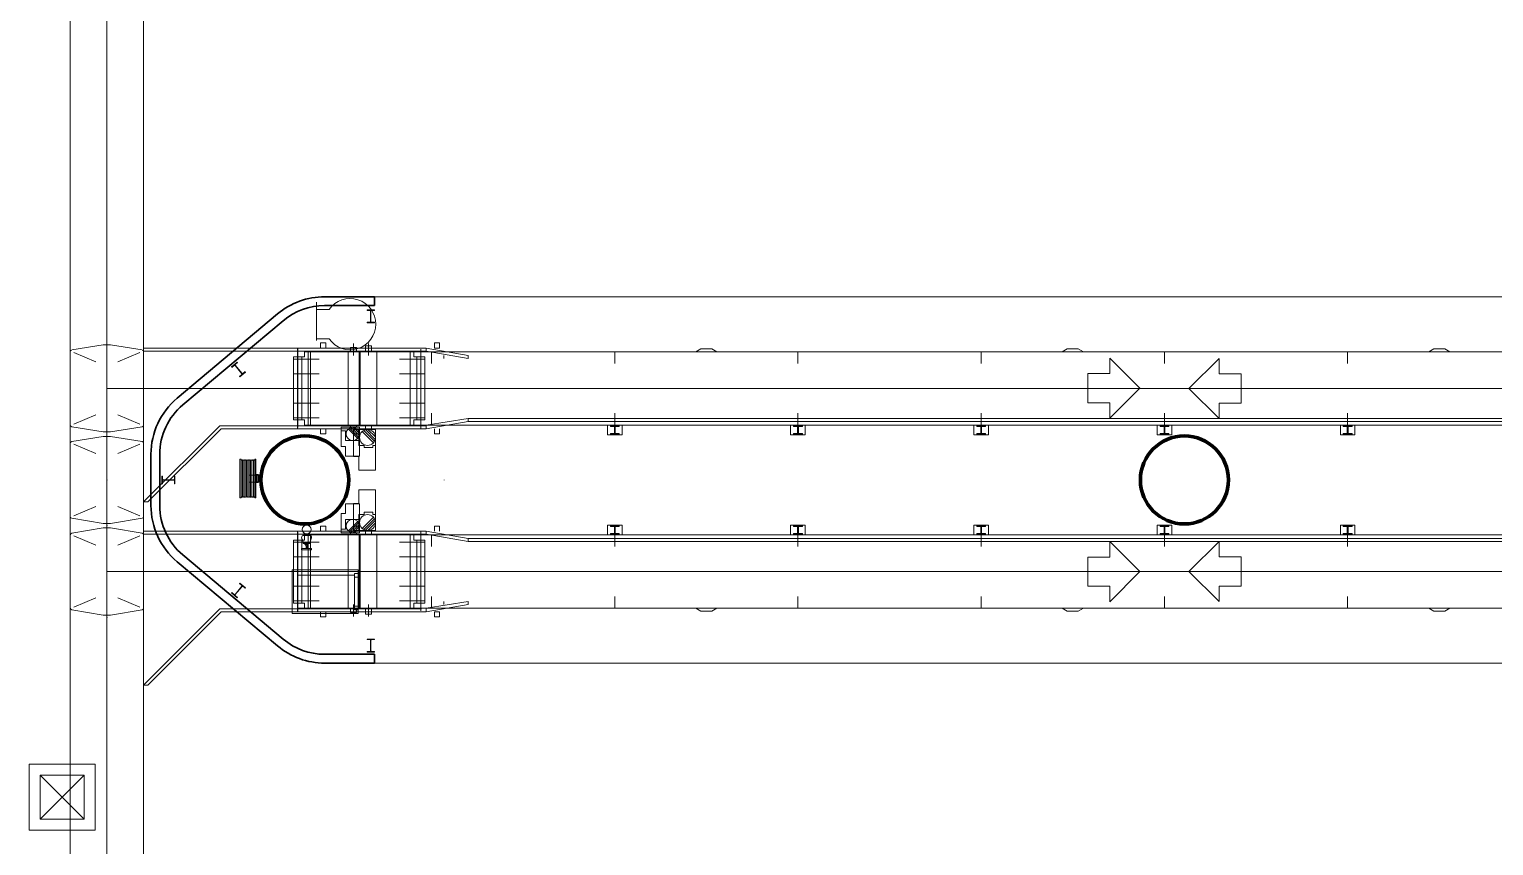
# Model space of a CAD drawing. Header units: metres. Extents: x 1807 to 3745, y 842 to 1968.
# Drawn here: x 3482.24 to 3502.22, y 1339.01 to 1350.15 of the extents above; entities that cross this region are included whole.
import ezdxf

# ---------------------------------------------------------------- set-up
doc = ezdxf.new("R2010")
doc.units = ezdxf.units.M
doc.header["$MEASUREMENT"] = 0
doc.linetypes.add('DGN1', pattern=[7.299439, 0, -7.299439])
doc.layers.add('Level 1', color=7, linetype='Continuous', lineweight=0)

msp = doc.modelspace()

# ---------------------------------------------------------------- linework, layer by layer
at = {"layer": 'Level 1', "color": 7, "linetype": 'Continuous', "lineweight": 0}
for p, q in [((3482.8, 1267.909), (3482.8, 1392.8)), ((3483.8, 1267.909), (3483.8, 1392.8)), ((3511.63, 1346.5), (3486.27, 1346.5)), ((3485.627, 1346.266), (3484.257, 1345.116)), ((3482.8, 1345.749), (3482.8, 1344.751)), ((3483.25, 1345.845), (3482.821, 1345.774)), ((3482.85, 1345.738), (3483.15, 1345.611)), ((3483.35, 1345.845), (3483.25, 1345.845)), ((3483.35, 1345.845), (3483.779, 1345.774)), ((3483.75, 1345.738), (3483.45, 1345.611)), ((3485.18, 1345.8), (3483.8, 1345.8)), ((3485.18, 1345.76), (3483.8, 1345.76)), ((3483.8, 1345.749), (3483.8, 1344.751)), ((3483.8, 1345.749), (3483.8, 1344.751)), ((3485.9, 1345.8), (3485.18, 1345.8)), ((3485.9, 1345.76), (3485.18, 1345.76)), ((3485.9, 1345.8), (3487.654, 1345.8)), ((3485.9, 1345.8), (3485.9, 1344.7)), ((3485.9, 1345.76), (3487.654, 1345.76)), ((3485.997, 1345.75), (3486.047, 1345.75)), ((3485.997, 1345.68), (3485.997, 1345.75)), ((3511.853, 1345.75), (3486.047, 1345.75)), ((3486.07, 1345.75), (3487.462, 1345.75)), ((3486.215, 1345.8), (3486.215, 1345.87)), ((3486.215, 1345.87), (3486.285, 1345.87)), ((3486.285, 1345.8), (3486.285, 1345.87)), ((3486.589, 1345.76), (3486.739, 1345.76)), ((3486.624, 1345.81), (3486.704, 1345.81)), ((3486.624, 1345.81), (3486.624, 1345.76)), ((3486.704, 1345.81), (3486.704, 1345.76)), ((3486.768, 1345.76), (3486.968, 1345.76)), ((3486.828, 1345.83), (3486.828, 1345.76)), ((3486.828, 1345.83), (3486.908, 1345.83)), ((3486.908, 1345.83), (3486.908, 1345.76)), ((3487.489, 1345.75), (3487.439, 1345.75)), ((3487.489, 1345.68), (3487.489, 1345.75)), ((3487.654, 1345.76), (3487.654, 1345.8)), ((3488.228, 1345.7), (3487.654, 1345.8)), ((3487.654, 1345.76), (3488.228, 1345.66)), ((3487.728, 1345.75), (3487.728, 1345.59)), ((3487.768, 1345.8), (3487.768, 1345.87)), ((3487.768, 1345.87), (3487.838, 1345.87)), ((3487.768, 1345.8), (3487.838, 1345.8)), ((3487.838, 1345.8), (3487.838, 1345.87)), ((3487.898, 1345.7), (3487.898, 1345.66)), ((3488.228, 1345.66), (3488.228, 1345.7)), ((3490.228, 1345.75), (3490.228, 1345.59)), ((3491.334, 1345.75), (3491.403, 1345.79)), ((3491.553, 1345.79), (3491.403, 1345.79)), ((3491.553, 1345.79), (3491.623, 1345.75)), ((3492.728, 1345.75), (3492.728, 1345.59)), ((3495.228, 1345.75), (3495.228, 1345.59)), ((3496.334, 1345.75), (3496.403, 1345.79)), ((3496.553, 1345.79), (3496.403, 1345.79)), ((3496.553, 1345.79), (3496.623, 1345.75)), ((3497.728, 1345.75), (3497.728, 1345.59)), ((3500.228, 1345.75), (3500.228, 1345.59)), ((3501.403, 1345.79), (3501.334, 1345.75)), ((3501.403, 1345.79), (3501.553, 1345.79)), ((3501.623, 1345.75), (3501.553, 1345.79)), ((3485.847, 1345.68), (3485.847, 1344.82)), ((3485.847, 1345.68), (3485.997, 1345.68)), ((3485.847, 1345.65), (3486.197, 1345.65)), ((3487.639, 1345.65), (3487.289, 1345.65)), ((3487.639, 1345.68), (3487.489, 1345.68)), ((3487.639, 1344.82), (3487.639, 1345.68)), ((3496.984, 1345.662), (3497.394, 1345.252)), ((3496.984, 1345.452), (3496.984, 1345.662)), ((3485.847, 1345.45), (3486.197, 1345.45)), ((3487.639, 1345.45), (3487.289, 1345.45)), ((3496.684, 1345.052), (3496.684, 1345.452)), ((3496.684, 1345.452), (3496.984, 1345.452)), ((3483.299, 1345.249), (3483.301, 1345.251)), ((3483.299, 1345.251), (3483.301, 1345.249)), ((3483.299, 1345.251), (3483.301, 1345.249)), ((3483.301, 1345.251), (3483.299, 1345.249)), ((3485.179, 1345.249), (3485.181, 1345.251)), ((3485.179, 1345.251), (3485.181, 1345.249)), ((3485.847, 1345.25), (3486.197, 1345.25)), ((3487.639, 1345.25), (3487.289, 1345.25)), ((3496.984, 1344.842), (3497.394, 1345.252)), ((3485.847, 1345.05), (3486.197, 1345.05)), ((3487.639, 1345.05), (3487.289, 1345.05)), ((3487.728, 1344.91), (3487.728, 1344.75)), ((3490.228, 1344.91), (3490.228, 1344.75)), ((3492.728, 1344.91), (3492.728, 1344.75)), ((3495.228, 1344.91), (3495.228, 1344.75)), ((3496.684, 1345.052), (3496.984, 1345.052)), ((3496.984, 1344.842), (3496.984, 1345.052)), ((3497.728, 1344.91), (3497.728, 1344.75)), ((3500.228, 1344.91), (3500.228, 1344.75)), ((3483.25, 1344.655), (3482.821, 1344.727)), ((3482.85, 1344.762), (3483.15, 1344.889)), ((3483.35, 1344.655), (3483.779, 1344.727)), ((3483.75, 1344.762), (3483.45, 1344.889)), ((3484.84, 1344.74), (3483.8, 1343.7)), ((3485.18, 1344.74), (3484.84, 1344.74)), ((3485.9, 1344.74), (3485.18, 1344.74)), ((3485.847, 1344.85), (3486.197, 1344.85)), ((3485.847, 1344.82), (3485.997, 1344.82)), ((3485.9, 1344.74), (3487.654, 1344.74)), ((3485.997, 1344.82), (3485.997, 1344.75)), ((3485.997, 1344.75), (3486.047, 1344.75)), ((3486.047, 1344.75), (3487.462, 1344.75)), ((3486.744, 1344.72), (3486.494, 1344.72)), ((3486.494, 1344.72), (3486.494, 1344.67)), ((3486.589, 1344.74), (3486.739, 1344.74)), ((3486.733, 1344.586), (3486.609, 1344.709)), ((3486.624, 1344.74), (3486.624, 1344.72)), ((3486.741, 1344.607), (3486.63, 1344.717)), ((3486.744, 1344.634), (3486.657, 1344.72)), ((3486.704, 1344.74), (3486.704, 1344.72)), ((3486.744, 1344.72), (3486.744, 1344.538)), ((3486.768, 1344.74), (3486.968, 1344.74)), ((3486.828, 1344.74), (3486.828, 1344.69)), ((3486.908, 1344.74), (3486.908, 1344.69)), ((3487.639, 1344.85), (3487.289, 1344.85)), ((3487.489, 1344.75), (3487.439, 1344.75)), ((3487.639, 1344.82), (3487.489, 1344.82)), ((3487.489, 1344.82), (3487.489, 1344.75)), ((3511.853, 1344.75), (3487.489, 1344.75)), ((3488.228, 1344.84), (3487.654, 1344.75)), ((3487.654, 1344.7), (3488.228, 1344.8)), ((3487.654, 1344.7), (3487.654, 1344.75)), ((3507.818, 1344.84), (3488.228, 1344.84)), ((3488.228, 1344.8), (3488.228, 1344.84)), ((3507.228, 1344.8), (3488.228, 1344.8)), ((3490.128, 1344.616), (3490.128, 1344.75)), ((3490.128, 1344.75), (3490.328, 1344.75)), ((3490.168, 1344.74), (3490.288, 1344.74)), ((3490.168, 1344.74), (3490.168, 1344.73)), ((3490.168, 1344.73), (3490.223, 1344.73)), ((3490.188, 1344.75), (3490.188, 1344.74)), ((3490.223, 1344.73), (3490.223, 1344.636)), ((3490.233, 1344.73), (3490.288, 1344.73)), ((3490.233, 1344.73), (3490.233, 1344.636)), ((3490.268, 1344.75), (3490.268, 1344.74)), ((3490.288, 1344.74), (3490.288, 1344.73)), ((3490.328, 1344.616), (3490.328, 1344.75)), ((3492.628, 1344.616), (3492.628, 1344.75)), ((3492.628, 1344.75), (3492.828, 1344.75)), ((3492.668, 1344.74), (3492.788, 1344.74)), ((3492.668, 1344.74), (3492.668, 1344.73)), ((3492.668, 1344.73), (3492.723, 1344.73)), ((3492.688, 1344.75), (3492.688, 1344.74)), ((3492.723, 1344.73), (3492.723, 1344.636)), ((3492.733, 1344.73), (3492.788, 1344.73)), ((3492.733, 1344.73), (3492.733, 1344.636)), ((3492.768, 1344.75), (3492.768, 1344.74)), ((3492.788, 1344.74), (3492.788, 1344.73)), ((3492.828, 1344.616), (3492.828, 1344.75)), ((3495.128, 1344.616), (3495.128, 1344.75)), ((3495.128, 1344.75), (3495.328, 1344.75)), ((3495.168, 1344.74), (3495.288, 1344.74)), ((3495.168, 1344.74), (3495.168, 1344.73)), ((3495.168, 1344.73), (3495.223, 1344.73)), ((3495.188, 1344.75), (3495.188, 1344.74)), ((3495.223, 1344.73), (3495.223, 1344.636)), ((3495.233, 1344.73), (3495.288, 1344.73)), ((3495.233, 1344.73), (3495.233, 1344.636)), ((3495.268, 1344.75), (3495.268, 1344.74)), ((3495.288, 1344.74), (3495.288, 1344.73)), ((3495.328, 1344.616), (3495.328, 1344.75)), ((3497.628, 1344.616), (3497.628, 1344.75)), ((3497.628, 1344.75), (3497.828, 1344.75)), ((3497.668, 1344.74), (3497.788, 1344.74)), ((3497.668, 1344.74), (3497.668, 1344.73)), ((3497.668, 1344.73), (3497.723, 1344.73)), ((3497.688, 1344.75), (3497.688, 1344.74)), ((3497.723, 1344.73), (3497.723, 1344.636)), ((3497.733, 1344.73), (3497.788, 1344.73)), ((3497.733, 1344.73), (3497.733, 1344.636)), ((3497.768, 1344.75), (3497.768, 1344.74)), ((3497.788, 1344.74), (3497.788, 1344.73)), ((3497.828, 1344.616), (3497.828, 1344.75)), ((3500.128, 1344.616), (3500.128, 1344.75)), ((3500.128, 1344.75), (3500.328, 1344.75)), ((3500.168, 1344.74), (3500.288, 1344.74)), ((3500.168, 1344.74), (3500.168, 1344.73)), ((3500.168, 1344.73), (3500.223, 1344.73)), ((3500.188, 1344.75), (3500.188, 1344.74)), ((3500.223, 1344.73), (3500.223, 1344.636)), ((3500.233, 1344.73), (3500.288, 1344.73)), ((3500.233, 1344.73), (3500.233, 1344.636)), ((3500.268, 1344.75), (3500.268, 1344.74)), ((3500.288, 1344.74), (3500.288, 1344.73)), ((3500.328, 1344.616), (3500.328, 1344.75)), ((3483.25, 1344.595), (3482.821, 1344.523)), ((3483.35, 1344.655), (3483.25, 1344.655)), ((3483.35, 1344.595), (3483.25, 1344.595)), ((3483.299, 1344.626), (3483.301, 1344.624)), ((3483.301, 1344.626), (3483.299, 1344.624)), ((3483.35, 1344.595), (3483.779, 1344.523)), ((3484.857, 1344.7), (3483.857, 1343.7)), ((3485.18, 1344.7), (3484.857, 1344.7)), ((3485.9, 1344.7), (3485.18, 1344.7)), ((3485.9, 1344.7), (3487.654, 1344.7)), ((3486.215, 1344.7), (3486.215, 1344.63)), ((3486.215, 1344.63), (3486.285, 1344.63)), ((3486.285, 1344.7), (3486.285, 1344.63)), ((3486.554, 1344.67), (3486.494, 1344.67)), ((3486.554, 1344.67), (3486.554, 1344.538)), ((3486.744, 1344.538), (3486.554, 1344.538)), ((3486.721, 1344.568), (3486.592, 1344.697)), ((3486.964, 1344.69), (3486.664, 1344.69)), ((3486.664, 1344.69), (3486.664, 1344.63)), ((3486.736, 1344.63), (3486.664, 1344.63)), ((3486.736, 1344.63), (3486.736, 1344.472)), ((3486.936, 1344.508), (3486.782, 1344.663)), ((3486.951, 1344.529), (3486.803, 1344.677)), ((3486.961, 1344.554), (3486.828, 1344.687)), ((3486.964, 1344.587), (3486.861, 1344.69)), ((3486.964, 1344.69), (3486.964, 1344.472)), ((3487.768, 1344.7), (3487.768, 1344.63)), ((3487.768, 1344.63), (3487.838, 1344.63)), ((3487.838, 1344.7), (3487.838, 1344.63)), ((3490.128, 1344.616), (3490.328, 1344.616)), ((3490.168, 1344.636), (3490.168, 1344.626)), ((3490.168, 1344.636), (3490.223, 1344.636)), ((3490.168, 1344.626), (3490.288, 1344.626)), ((3490.233, 1344.636), (3490.288, 1344.636)), ((3490.288, 1344.636), (3490.288, 1344.626)), ((3492.628, 1344.616), (3492.828, 1344.616)), ((3492.668, 1344.636), (3492.668, 1344.626)), ((3492.668, 1344.636), (3492.723, 1344.636)), ((3492.668, 1344.626), (3492.788, 1344.626)), ((3492.733, 1344.636), (3492.788, 1344.636)), ((3492.788, 1344.636), (3492.788, 1344.626)), ((3495.128, 1344.616), (3495.328, 1344.616)), ((3495.168, 1344.636), (3495.168, 1344.626)), ((3495.168, 1344.636), (3495.223, 1344.636)), ((3495.168, 1344.626), (3495.288, 1344.626)), ((3495.233, 1344.636), (3495.288, 1344.636)), ((3495.288, 1344.636), (3495.288, 1344.626)), ((3497.628, 1344.616), (3497.828, 1344.616)), ((3497.668, 1344.636), (3497.668, 1344.626)), ((3497.668, 1344.636), (3497.723, 1344.636)), ((3497.668, 1344.626), (3497.788, 1344.626)), ((3497.733, 1344.636), (3497.788, 1344.636)), ((3497.788, 1344.636), (3497.788, 1344.626)), ((3500.128, 1344.616), (3500.328, 1344.616)), ((3500.168, 1344.636), (3500.168, 1344.626)), ((3500.168, 1344.636), (3500.223, 1344.636)), ((3500.168, 1344.626), (3500.288, 1344.626)), ((3500.233, 1344.636), (3500.288, 1344.636)), ((3500.288, 1344.636), (3500.288, 1344.626)), ((3482.8, 1344.499), (3482.8, 1343.501)), ((3482.85, 1344.488), (3483.15, 1344.361)), ((3483.75, 1344.488), (3483.45, 1344.361)), ((3483.8, 1344.499), (3483.8, 1343.501)), ((3483.8, 1344.499), (3483.8, 1343.501)), ((3483.9, 1344.35), (3483.9, 1343.65)), ((3486.808, 1344.472), (3486.736, 1344.472)), ((3486.808, 1344.472), (3486.808, 1344.442)), ((3486.928, 1344.442), (3486.808, 1344.442)), ((3486.964, 1344.472), (3486.928, 1344.472)), ((3486.928, 1344.472), (3486.928, 1344.442)), ((3485.13, 1344.264), (3485.13, 1343.774)), ((3485.149, 1344.264), (3485.149, 1343.774)), ((3485.167, 1344.264), (3485.167, 1343.774)), ((3485.186, 1344.264), (3485.186, 1343.774)), ((3485.204, 1344.264), (3485.204, 1343.774)), ((3485.223, 1344.264), (3485.223, 1343.774)), ((3485.241, 1344.261), (3485.241, 1343.774)), ((3485.241, 1344.261), (3485.241, 1343.774)), ((3485.26, 1344.264), (3485.26, 1343.774)), ((3485.278, 1344.264), (3485.278, 1343.774)), ((3485.297, 1344.264), (3485.297, 1343.774)), ((3485.316, 1344.264), (3485.316, 1343.774)), ((3483.299, 1344.001), (3483.301, 1343.999)), ((3483.301, 1344.001), (3483.299, 1343.999)), ((3487.899, 1343.999), (3487.901, 1344.001)), ((3487.899, 1344.001), (3487.901, 1343.999)), ((3482.85, 1343.512), (3483.15, 1343.639)), ((3483.75, 1343.512), (3483.45, 1343.639)), ((3483.857, 1343.7), (3483.8, 1343.7)), ((3486.736, 1343.37), (3486.736, 1343.528)), ((3486.808, 1343.528), (3486.736, 1343.528)), ((3486.928, 1343.558), (3486.808, 1343.558)), ((3486.808, 1343.528), (3486.808, 1343.558)), ((3486.928, 1343.528), (3486.928, 1343.558)), ((3486.964, 1343.528), (3486.928, 1343.528)), ((3486.964, 1343.31), (3486.964, 1343.528)), ((3483.25, 1343.405), (3482.821, 1343.477)), ((3483.25, 1343.345), (3482.821, 1343.273)), ((3483.35, 1343.405), (3483.25, 1343.405)), ((3483.35, 1343.345), (3483.25, 1343.345)), ((3483.299, 1343.376), (3483.301, 1343.374)), ((3483.301, 1343.376), (3483.299, 1343.374)), ((3483.35, 1343.405), (3483.779, 1343.477)), ((3483.35, 1343.345), (3483.779, 1343.273)), ((3486.215, 1343.3), (3486.215, 1343.37)), ((3486.215, 1343.37), (3486.285, 1343.37)), ((3486.285, 1343.3), (3486.285, 1343.37)), ((3486.554, 1343.33), (3486.494, 1343.33)), ((3486.494, 1343.28), (3486.494, 1343.33)), ((3486.744, 1343.462), (3486.554, 1343.462)), ((3486.554, 1343.33), (3486.554, 1343.462)), ((3486.721, 1343.432), (3486.592, 1343.303)), ((3486.733, 1343.415), (3486.609, 1343.291)), ((3486.741, 1343.393), (3486.63, 1343.283)), ((3486.744, 1343.367), (3486.657, 1343.28)), ((3486.736, 1343.37), (3486.664, 1343.37)), ((3486.664, 1343.31), (3486.664, 1343.37)), ((3486.964, 1343.31), (3486.664, 1343.31)), ((3486.744, 1343.28), (3486.744, 1343.462)), ((3486.936, 1343.492), (3486.782, 1343.338)), ((3486.951, 1343.471), (3486.803, 1343.323)), ((3486.961, 1343.446), (3486.828, 1343.313)), ((3486.828, 1343.26), (3486.828, 1343.31)), ((3486.964, 1343.413), (3486.861, 1343.31)), ((3486.908, 1343.26), (3486.908, 1343.31)), ((3487.768, 1343.3), (3487.768, 1343.37)), ((3487.768, 1343.37), (3487.838, 1343.37)), ((3487.838, 1343.3), (3487.838, 1343.37)), ((3490.128, 1343.384), (3490.128, 1343.25)), ((3490.128, 1343.384), (3490.328, 1343.384)), ((3490.168, 1343.374), (3490.288, 1343.374)), ((3490.168, 1343.364), (3490.168, 1343.374)), ((3490.168, 1343.364), (3490.223, 1343.364)), ((3490.223, 1343.27), (3490.223, 1343.364)), ((3490.233, 1343.364), (3490.288, 1343.364)), ((3490.233, 1343.27), (3490.233, 1343.364)), ((3490.288, 1343.364), (3490.288, 1343.374)), ((3490.328, 1343.384), (3490.328, 1343.25)), ((3492.628, 1343.384), (3492.628, 1343.25)), ((3492.628, 1343.384), (3492.828, 1343.384)), ((3492.668, 1343.374), (3492.788, 1343.374)), ((3492.668, 1343.364), (3492.668, 1343.374)), ((3492.668, 1343.364), (3492.723, 1343.364)), ((3492.723, 1343.27), (3492.723, 1343.364)), ((3492.733, 1343.364), (3492.788, 1343.364)), ((3492.733, 1343.27), (3492.733, 1343.364)), ((3492.788, 1343.364), (3492.788, 1343.374)), ((3492.828, 1343.384), (3492.828, 1343.25)), ((3495.128, 1343.384), (3495.128, 1343.25)), ((3495.128, 1343.384), (3495.328, 1343.384)), ((3495.168, 1343.374), (3495.288, 1343.374)), ((3495.168, 1343.364), (3495.168, 1343.374)), ((3495.168, 1343.364), (3495.223, 1343.364)), ((3495.223, 1343.27), (3495.223, 1343.364)), ((3495.233, 1343.364), (3495.288, 1343.364)), ((3495.233, 1343.27), (3495.233, 1343.364)), ((3495.288, 1343.364), (3495.288, 1343.374)), ((3495.328, 1343.384), (3495.328, 1343.25)), ((3497.628, 1343.384), (3497.628, 1343.25)), ((3497.628, 1343.384), (3497.828, 1343.384)), ((3497.668, 1343.374), (3497.788, 1343.374)), ((3497.668, 1343.364), (3497.668, 1343.374)), ((3497.668, 1343.364), (3497.723, 1343.364)), ((3497.723, 1343.27), (3497.723, 1343.364)), ((3497.733, 1343.364), (3497.788, 1343.364)), ((3497.733, 1343.27), (3497.733, 1343.364)), ((3497.788, 1343.364), (3497.788, 1343.374)), ((3497.828, 1343.384), (3497.828, 1343.25)), ((3500.128, 1343.384), (3500.128, 1343.25)), ((3500.128, 1343.384), (3500.328, 1343.384)), ((3500.168, 1343.374), (3500.288, 1343.374)), ((3500.168, 1343.364), (3500.168, 1343.374)), ((3500.168, 1343.364), (3500.223, 1343.364)), ((3500.223, 1343.27), (3500.223, 1343.364)), ((3500.233, 1343.364), (3500.288, 1343.364)), ((3500.233, 1343.27), (3500.233, 1343.364)), ((3500.288, 1343.364), (3500.288, 1343.374)), ((3500.328, 1343.384), (3500.328, 1343.25)), ((3482.8, 1343.249), (3482.8, 1342.251)), ((3482.85, 1343.238), (3483.15, 1343.111)), ((3483.75, 1343.238), (3483.45, 1343.111)), ((3485.18, 1343.3), (3483.8, 1343.3)), ((3485.18, 1343.26), (3483.8, 1343.26)), ((3483.8, 1343.249), (3483.8, 1342.251)), ((3483.8, 1343.249), (3483.8, 1342.251)), ((3485.9, 1343.3), (3485.18, 1343.3)), ((3485.9, 1343.26), (3485.18, 1343.26)), ((3485.847, 1342.32), (3485.847, 1343.18)), ((3485.847, 1343.18), (3485.997, 1343.18)), ((3485.847, 1343.15), (3486.197, 1343.15)), ((3485.9, 1343.3), (3487.654, 1343.3)), ((3485.9, 1343.3), (3485.9, 1342.2)), ((3485.9, 1343.26), (3487.654, 1343.26)), ((3485.976, 1343.243), (3485.976, 1343.258)), ((3486.071, 1343.143), (3485.976, 1343.143)), ((3485.976, 1343.143), (3485.976, 1343.133)), ((3485.976, 1343.133), (3486.071, 1343.133)), ((3485.985, 1343.261), (3485.985, 1343.277)), ((3485.997, 1343.25), (3486.047, 1343.25)), ((3485.997, 1343.18), (3485.997, 1343.25)), ((3486.046, 1343.133), (3486.001, 1343.133)), ((3486.001, 1343.133), (3486.001, 1343.124)), ((3486.005, 1343.243), (3486.005, 1343.258)), ((3486.013, 1343.121), (3486.013, 1343.133)), ((3486.034, 1343.121), (3486.034, 1343.133)), ((3486.042, 1343.243), (3486.042, 1343.258)), ((3486.046, 1343.121), (3486.046, 1343.133)), ((3511.853, 1343.25), (3486.047, 1343.25)), ((3486.062, 1343.277), (3486.062, 1343.261)), ((3486.07, 1343.258), (3486.071, 1343.258)), ((3486.071, 1343.258), (3486.071, 1343.243)), ((3486.071, 1343.133), (3486.071, 1343.143)), ((3486.744, 1343.28), (3486.494, 1343.28)), ((3486.589, 1343.26), (3486.739, 1343.26)), ((3486.624, 1343.26), (3486.624, 1343.28)), ((3486.704, 1343.26), (3486.704, 1343.28)), ((3486.768, 1343.26), (3486.968, 1343.26)), ((3487.639, 1343.15), (3487.289, 1343.15)), ((3487.489, 1343.25), (3487.439, 1343.25)), ((3487.489, 1343.18), (3487.489, 1343.25)), ((3487.639, 1343.18), (3487.489, 1343.18)), ((3487.639, 1343.18), (3487.639, 1342.32)), ((3487.654, 1343.26), (3487.654, 1343.3)), ((3488.228, 1343.2), (3487.654, 1343.3)), ((3487.654, 1343.26), (3488.228, 1343.16)), ((3487.728, 1343.09), (3487.728, 1343.25)), ((3507.228, 1343.2), (3488.228, 1343.2)), ((3488.228, 1343.16), (3488.228, 1343.2)), ((3507.818, 1343.16), (3488.228, 1343.16)), ((3490.128, 1343.25), (3490.328, 1343.25)), ((3490.168, 1343.27), (3490.223, 1343.27)), ((3490.168, 1343.26), (3490.168, 1343.27)), ((3490.168, 1343.26), (3490.288, 1343.26)), ((3490.188, 1343.25), (3490.188, 1343.26)), ((3490.228, 1343.09), (3490.228, 1343.25)), ((3490.233, 1343.27), (3490.288, 1343.27)), ((3490.268, 1343.25), (3490.268, 1343.26)), ((3490.288, 1343.26), (3490.288, 1343.27)), ((3492.628, 1343.25), (3492.828, 1343.25)), ((3492.668, 1343.27), (3492.723, 1343.27)), ((3492.668, 1343.26), (3492.668, 1343.27)), ((3492.668, 1343.26), (3492.788, 1343.26)), ((3492.688, 1343.25), (3492.688, 1343.26)), ((3492.728, 1343.09), (3492.728, 1343.25)), ((3492.733, 1343.27), (3492.788, 1343.27)), ((3492.768, 1343.25), (3492.768, 1343.26)), ((3492.788, 1343.26), (3492.788, 1343.27)), ((3495.128, 1343.25), (3495.328, 1343.25)), ((3495.168, 1343.27), (3495.223, 1343.27)), ((3495.168, 1343.26), (3495.168, 1343.27)), ((3495.168, 1343.26), (3495.288, 1343.26)), ((3495.188, 1343.25), (3495.188, 1343.26)), ((3495.228, 1343.09), (3495.228, 1343.25)), ((3495.233, 1343.27), (3495.288, 1343.27)), ((3495.268, 1343.25), (3495.268, 1343.26)), ((3495.288, 1343.26), (3495.288, 1343.27)), ((3496.984, 1343.158), (3497.394, 1342.748)), ((3496.984, 1343.158), (3496.984, 1342.948)), ((3497.628, 1343.25), (3497.828, 1343.25)), ((3497.668, 1343.27), (3497.723, 1343.27)), ((3497.668, 1343.26), (3497.668, 1343.27)), ((3497.668, 1343.26), (3497.788, 1343.26)), ((3497.688, 1343.25), (3497.688, 1343.26)), ((3497.728, 1343.09), (3497.728, 1343.25)), ((3497.733, 1343.27), (3497.788, 1343.27)), ((3497.768, 1343.25), (3497.768, 1343.26)), ((3497.788, 1343.26), (3497.788, 1343.27)), ((3500.128, 1343.25), (3500.328, 1343.25)), ((3500.168, 1343.27), (3500.223, 1343.27)), ((3500.168, 1343.26), (3500.168, 1343.27)), ((3500.168, 1343.26), (3500.288, 1343.26)), ((3500.188, 1343.25), (3500.188, 1343.26)), ((3500.228, 1343.09), (3500.228, 1343.25)), ((3500.233, 1343.27), (3500.288, 1343.27)), ((3500.268, 1343.25), (3500.268, 1343.26)), ((3500.288, 1343.26), (3500.288, 1343.27)), ((3485.847, 1342.95), (3486.197, 1342.95)), ((3486.091, 1343.066), (3485.956, 1343.066)), ((3485.956, 1343.066), (3485.956, 1343.046)), ((3485.956, 1343.046), (3486.091, 1343.046)), ((3486.016, 1343.101), (3486.012, 1343.101)), ((3486.031, 1343.101), (3486.016, 1343.101)), ((3486.016, 1343.101), (3486.016, 1343.066)), ((3486.016, 1343.066), (3486.031, 1343.066)), ((3486.036, 1343.101), (3486.031, 1343.101)), ((3486.031, 1343.066), (3486.031, 1343.101)), ((3486.091, 1343.046), (3486.091, 1343.066)), ((3487.639, 1342.95), (3487.289, 1342.95)), ((3496.684, 1342.948), (3496.684, 1342.548)), ((3496.684, 1342.948), (3496.984, 1342.948)), ((3483.299, 1342.749), (3483.301, 1342.751)), ((3483.299, 1342.751), (3483.301, 1342.749)), ((3483.299, 1342.751), (3483.301, 1342.749)), ((3483.301, 1342.751), (3483.299, 1342.749)), ((3484.257, 1342.884), (3485.627, 1341.734)), ((3485.179, 1342.749), (3485.181, 1342.751)), ((3485.179, 1342.751), (3485.181, 1342.749)), ((3485.847, 1342.75), (3486.197, 1342.75)), ((3486.725, 1342.725), (3486.675, 1342.725)), ((3486.675, 1342.725), (3486.675, 1342.675)), ((3486.725, 1342.675), (3486.725, 1342.725)), ((3487.639, 1342.75), (3487.289, 1342.75)), ((3496.984, 1342.338), (3497.394, 1342.748)), ((3485.847, 1342.55), (3486.197, 1342.55)), ((3485.9, 1342.7), (3485.9, 1342.25)), ((3485.9, 1342.7), (3486.675, 1342.7)), ((3486.675, 1342.675), (3486.675, 1342.275)), ((3486.675, 1342.675), (3486.725, 1342.675)), ((3487.639, 1342.55), (3487.289, 1342.55)), ((3496.684, 1342.548), (3496.984, 1342.548)), ((3496.984, 1342.548), (3496.984, 1342.338)), ((3482.85, 1342.262), (3483.15, 1342.389)), ((3483.75, 1342.262), (3483.45, 1342.389)), ((3485.847, 1342.35), (3486.197, 1342.35)), ((3485.847, 1342.32), (3485.997, 1342.32)), ((3485.997, 1342.32), (3485.997, 1342.25)), ((3487.639, 1342.35), (3487.289, 1342.35)), ((3487.639, 1342.32), (3487.489, 1342.32)), ((3487.489, 1342.32), (3487.489, 1342.25)), ((3488.228, 1342.34), (3487.654, 1342.25)), ((3487.728, 1342.25), (3487.728, 1342.41)), ((3487.898, 1342.3), (3487.898, 1342.34)), ((3488.228, 1342.3), (3488.228, 1342.34)), ((3490.228, 1342.25), (3490.228, 1342.41)), ((3492.728, 1342.25), (3492.728, 1342.41)), ((3495.228, 1342.25), (3495.228, 1342.41)), ((3497.728, 1342.25), (3497.728, 1342.41)), ((3500.228, 1342.25), (3500.228, 1342.41)), ((3483.25, 1342.155), (3482.821, 1342.227)), ((3483.35, 1342.155), (3483.25, 1342.155)), ((3483.299, 1342.126), (3483.301, 1342.124)), ((3483.301, 1342.126), (3483.299, 1342.124)), ((3483.35, 1342.155), (3483.779, 1342.227)), ((3484.84, 1342.24), (3483.8, 1341.2)), ((3484.857, 1342.2), (3483.857, 1341.2)), ((3485.18, 1342.24), (3484.84, 1342.24)), ((3485.18, 1342.2), (3484.857, 1342.2)), ((3485.9, 1342.24), (3485.18, 1342.24)), ((3485.9, 1342.2), (3485.18, 1342.2)), ((3485.9, 1342.25), (3486.675, 1342.25)), ((3485.9, 1342.24), (3487.59, 1342.24)), ((3485.9, 1342.2), (3487.654, 1342.2)), ((3485.997, 1342.25), (3486.047, 1342.25)), ((3511.853, 1342.25), (3486.047, 1342.25)), ((3486.215, 1342.2), (3486.215, 1342.13)), ((3486.215, 1342.13), (3486.285, 1342.13)), ((3486.285, 1342.2), (3486.285, 1342.13)), ((3486.589, 1342.24), (3486.739, 1342.24)), ((3486.624, 1342.19), (3486.624, 1342.24)), ((3486.624, 1342.19), (3486.704, 1342.19)), ((3486.675, 1342.225), (3486.675, 1342.275)), ((3486.675, 1342.275), (3486.725, 1342.275)), ((3486.725, 1342.225), (3486.675, 1342.225)), ((3486.704, 1342.19), (3486.704, 1342.24)), ((3486.725, 1342.275), (3486.725, 1342.225)), ((3486.768, 1342.24), (3486.968, 1342.24)), ((3486.828, 1342.17), (3486.828, 1342.24)), ((3486.828, 1342.17), (3486.908, 1342.17)), ((3486.908, 1342.17), (3486.908, 1342.24)), ((3487.489, 1342.25), (3487.439, 1342.25)), ((3487.654, 1342.2), (3488.228, 1342.3)), ((3487.654, 1342.2), (3487.654, 1342.25)), ((3487.768, 1342.2), (3487.838, 1342.2)), ((3487.768, 1342.2), (3487.768, 1342.13)), ((3487.768, 1342.13), (3487.838, 1342.13)), ((3487.838, 1342.2), (3487.838, 1342.13)), ((3491.334, 1342.25), (3491.403, 1342.21)), ((3491.553, 1342.21), (3491.403, 1342.21)), ((3491.553, 1342.21), (3491.623, 1342.25)), ((3496.334, 1342.25), (3496.403, 1342.21)), ((3496.553, 1342.21), (3496.403, 1342.21)), ((3496.553, 1342.21), (3496.623, 1342.25)), ((3501.403, 1342.21), (3501.334, 1342.25)), ((3501.403, 1342.21), (3501.553, 1342.21)), ((3501.623, 1342.25), (3501.553, 1342.21)), ((3486.27, 1341.5), (3511.63, 1341.5)), ((3483.857, 1341.2), (3483.8, 1341.2)), ((3482.24, 1340.12), (3483.14, 1340.12)), ((3482.24, 1339.22), (3482.24, 1340.12)), ((3483.14, 1340.12), (3483.14, 1339.22)), ((3482.39, 1339.97), (3482.99, 1339.37)), ((3482.99, 1339.97), (3482.39, 1339.37)), ((3483.14, 1339.22), (3482.24, 1339.22))]:
    msp.add_line(p, q, dxfattribs=at)
at = {"layer": 'Level 1', "color": 7, "linetype": 'Continuous', "lineweight": 0, "ltscale": 4}
for p, q in [((3483.3, 1267.909), (3483.3, 1392.8)), ((3485.902, 1345.8), (3485.902, 1344.715)), ((3486.047, 1345.75), (3486.047, 1344.75)), ((3486.078, 1345.75), (3486.078, 1344.75)), ((3486.589, 1345.75), (3486.589, 1344.75)), ((3486.664, 1345.7), (3486.664, 1345.864)), ((3486.739, 1345.75), (3486.739, 1344.75)), ((3486.755, 1345.75), (3486.755, 1344.75)), ((3486.868, 1345.7), (3486.868, 1345.864)), ((3486.981, 1345.75), (3486.981, 1344.75)), ((3487.439, 1344.75), (3487.439, 1345.75)), ((3487.584, 1344.7), (3487.584, 1345.785)), ((3485.957, 1345.68), (3485.957, 1344.82)), ((3487.529, 1344.82), (3487.529, 1345.68)), ((3498.473, 1345.66), (3498.063, 1345.25)), ((3498.473, 1345.45), (3498.473, 1345.66)), ((3498.773, 1345.45), (3498.473, 1345.45)), ((3498.773, 1345.05), (3498.773, 1345.45)), ((3483.3, 1345.25), (3485.18, 1345.25)), ((3485.18, 1345.25), (3512.72, 1345.25)), ((3498.473, 1344.84), (3498.063, 1345.25)), ((3498.473, 1344.84), (3498.473, 1345.05)), ((3498.773, 1345.05), (3498.473, 1345.05)), ((3486.494, 1344.67), (3486.494, 1344.458)), ((3486.664, 1344.63), (3486.664, 1344.322)), ((3486.744, 1344.326), (3486.744, 1344.538)), ((3486.554, 1344.458), (3486.494, 1344.458)), ((3486.554, 1344.458), (3486.554, 1344.326)), ((3486.554, 1344.326), (3486.744, 1344.326)), ((3486.736, 1344.322), (3486.664, 1344.322)), ((3486.736, 1344.322), (3486.736, 1344.134)), ((3486.964, 1344.134), (3486.964, 1344.472)), ((3486.736, 1344.134), (3486.964, 1344.134)), ((3486.736, 1343.866), (3486.964, 1343.866)), ((3486.736, 1343.678), (3486.736, 1343.866)), ((3486.964, 1343.866), (3486.964, 1343.528)), ((3486.494, 1343.33), (3486.494, 1343.542)), ((3486.554, 1343.542), (3486.494, 1343.542)), ((3486.554, 1343.674), (3486.744, 1343.674)), ((3486.554, 1343.542), (3486.554, 1343.674)), ((3486.664, 1343.37), (3486.664, 1343.678)), ((3486.736, 1343.678), (3486.664, 1343.678)), ((3486.744, 1343.674), (3486.744, 1343.462)), ((3485.902, 1342.2), (3485.902, 1343.285)), ((3485.957, 1342.32), (3485.957, 1343.18)), ((3486.047, 1342.25), (3486.047, 1343.25)), ((3486.078, 1342.25), (3486.078, 1343.25)), ((3486.589, 1342.25), (3486.589, 1343.25)), ((3486.739, 1342.25), (3486.739, 1343.25)), ((3486.755, 1342.25), (3486.755, 1343.25)), ((3486.981, 1342.25), (3486.981, 1343.25)), ((3487.439, 1343.25), (3487.439, 1342.25)), ((3487.529, 1343.18), (3487.529, 1342.32)), ((3487.584, 1343.3), (3487.584, 1342.215)), ((3498.473, 1343.16), (3498.063, 1342.75)), ((3498.473, 1343.16), (3498.473, 1342.95)), ((3498.773, 1342.95), (3498.473, 1342.95)), ((3498.773, 1342.95), (3498.773, 1342.55)), ((3483.3, 1342.75), (3485.18, 1342.75)), ((3485.18, 1342.75), (3512.72, 1342.75)), ((3498.473, 1342.34), (3498.063, 1342.75)), ((3498.473, 1342.55), (3498.473, 1342.34)), ((3498.773, 1342.55), (3498.473, 1342.55)), ((3486.664, 1342.3), (3486.664, 1342.136)), ((3486.868, 1342.3), (3486.868, 1342.136))]:
    msp.add_line(p, q, dxfattribs=at)
at = {"layer": 'Level 1', "color": 7, "linetype": 'Continuous', "lineweight": 30}
for p, q in [((3486.95, 1346.5), (3486.27, 1346.5)), ((3486.95, 1346.38), (3486.95, 1346.5)), ((3486.27, 1346.38), (3486.95, 1346.38)), ((3485.627, 1346.266), (3484.257, 1345.116)), ((3484.334, 1345.024), (3485.704, 1346.174)), ((3483.9, 1344.35), (3483.9, 1343.65)), ((3484.02, 1343.65), (3484.02, 1344.35)), ((3485.34, 1344.07), (3485.34, 1343.968)), ((3485.369, 1344.07), (3485.34, 1344.07)), ((3485.34, 1343.968), (3485.369, 1343.968)), ((3485.369, 1343.968), (3485.369, 1344.07)), ((3485.704, 1341.826), (3484.334, 1342.976)), ((3484.257, 1342.884), (3485.627, 1341.734)), ((3486.95, 1341.62), (3486.27, 1341.62)), ((3486.95, 1341.5), (3486.95, 1341.62)), ((3486.27, 1341.5), (3486.95, 1341.5))]:
    msp.add_line(p, q, dxfattribs=at)
at = {"layer": 'Level 1', "color": 7, "linetype": 'Continuous', "lineweight": 13}
for p, q in [((3486.158, 1346.327), (3486.158, 1346.427)), ((3486.158, 1346.427), (3486.158, 1345.904)), ((3486.331, 1346.327), (3486.158, 1346.327)), ((3486.849, 1346.322), (3486.95, 1346.322)), ((3486.849, 1346.314), (3486.849, 1346.322)), ((3486.889, 1346.314), (3486.849, 1346.314)), ((3486.897, 1346.16), (3486.897, 1346.307)), ((3486.902, 1346.307), (3486.902, 1346.16)), ((3486.95, 1346.314), (3486.909, 1346.314)), ((3486.95, 1346.322), (3486.95, 1346.314)), ((3486.849, 1346.144), (3486.849, 1346.152)), ((3486.849, 1346.152), (3486.889, 1346.152)), ((3486.95, 1346.144), (3486.849, 1346.144)), ((3486.909, 1346.152), (3486.95, 1346.152)), ((3486.95, 1346.152), (3486.95, 1346.144)), ((3486.158, 1345.927), (3486.331, 1345.927)), ((3485.077, 1345.609), (3485, 1345.543)), ((3485, 1345.543), (3485.005, 1345.537)), ((3485.005, 1345.537), (3485.036, 1345.564)), ((3485.047, 1345.563), (3485.141, 1345.45)), ((3485.145, 1345.453), (3485.05, 1345.566)), ((3485.051, 1345.576), (3485.083, 1345.603)), ((3485.083, 1345.603), (3485.077, 1345.609)), ((3485.14, 1345.439), (3485.109, 1345.413)), ((3485.109, 1345.413), (3485.114, 1345.407)), ((3485.114, 1345.407), (3485.192, 1345.472)), ((3485.187, 1345.479), (3485.155, 1345.452)), ((3485.192, 1345.472), (3485.187, 1345.479)), ((3485.114, 1344.284), (3485.114, 1343.754)), ((3485.129, 1344.284), (3485.114, 1344.284)), ((3485.129, 1343.754), (3485.129, 1344.284)), ((3485.319, 1344.284), (3485.319, 1343.754)), ((3485.333, 1344.284), (3485.319, 1344.284)), ((3485.333, 1343.754), (3485.333, 1344.284)), ((3484.05, 1343.949), (3484.05, 1344.051)), ((3484.05, 1344.051), (3484.058, 1344.051)), ((3484.058, 1343.949), (3484.05, 1343.949)), ((3484.058, 1344.051), (3484.058, 1344.01)), ((3484.058, 1343.99), (3484.058, 1343.949)), ((3484.066, 1344.002), (3484.212, 1344.002)), ((3484.212, 1343.998), (3484.066, 1343.998)), ((3484.22, 1344.01), (3484.22, 1344.051)), ((3484.22, 1344.051), (3484.228, 1344.051)), ((3484.22, 1343.949), (3484.22, 1343.99)), ((3484.228, 1343.949), (3484.22, 1343.949)), ((3484.228, 1344.051), (3484.228, 1343.949)), ((3485.114, 1343.754), (3485.129, 1343.754)), ((3485.319, 1343.754), (3485.333, 1343.754)), ((3485.825, 1342.775), (3486.725, 1342.775)), ((3485.825, 1342.175), (3485.825, 1342.775)), ((3486.725, 1342.775), (3486.725, 1342.175)), ((3485.047, 1342.437), (3485.141, 1342.55)), ((3485.145, 1342.547), (3485.05, 1342.434)), ((3485.109, 1342.587), (3485.114, 1342.593)), ((3485.14, 1342.561), (3485.109, 1342.587)), ((3485.114, 1342.593), (3485.192, 1342.528)), ((3485.187, 1342.521), (3485.155, 1342.548)), ((3485.192, 1342.528), (3485.187, 1342.521)), ((3485, 1342.457), (3485.005, 1342.463)), ((3485.077, 1342.391), (3485, 1342.457)), ((3485.005, 1342.463), (3485.036, 1342.436)), ((3485.051, 1342.424), (3485.083, 1342.397)), ((3485.083, 1342.397), (3485.077, 1342.391)), ((3486.725, 1342.175), (3485.825, 1342.175)), ((3486.849, 1341.82), (3486.849, 1341.828)), ((3486.849, 1341.828), (3486.95, 1341.828)), ((3486.89, 1341.82), (3486.849, 1341.82)), ((3486.897, 1341.666), (3486.897, 1341.812)), ((3486.902, 1341.812), (3486.902, 1341.666)), ((3486.95, 1341.82), (3486.909, 1341.82)), ((3486.95, 1341.828), (3486.95, 1341.82)), ((3486.849, 1341.65), (3486.849, 1341.658)), ((3486.849, 1341.658), (3486.89, 1341.658)), ((3486.95, 1341.65), (3486.849, 1341.65)), ((3486.909, 1341.658), (3486.95, 1341.658)), ((3486.95, 1341.658), (3486.95, 1341.65)), ((3482.39, 1339.97), (3482.99, 1339.97)), ((3482.39, 1339.37), (3482.39, 1339.97)), ((3482.99, 1339.97), (3482.99, 1339.37)), ((3482.99, 1339.37), (3482.39, 1339.37))]:
    msp.add_line(p, q, dxfattribs=at)
at = {"layer": 'Level 1', "color": 7, "linetype": 'DGN1', "lineweight": 0}
for p, q in [((3485.339, 1344.067), (3485.132, 1344.067)), ((3485.339, 1343.971), (3485.132, 1343.971))]:
    msp.add_line(p, q, dxfattribs=at)
at = {"layer": 'Level 1', "color": 7, "linetype": 'Continuous', "lineweight": 0}
for centre, radius in [((3486.653, 1344.629), 0.091), ((3486.855, 1344.581), 0.109), ((3486.855, 1343.419), 0.109), ((3486.653, 1343.371), 0.091)]:
    msp.add_circle(centre, radius, dxfattribs=at)
at = {"layer": 'Level 1', "color": 7, "linetype": 'Continuous', "lineweight": 70}
for centre in [(3486, 1344), (3498, 1344)]:
    msp.add_circle(centre, 0.6, dxfattribs=at)
at = {"layer": 'Level 1', "color": 7, "linetype": 'Continuous', "lineweight": 13}
msp.add_circle((3486.024, 1343.323), 0.06, dxfattribs=at)
at = {"layer": 'Level 1', "color": 7, "linetype": 'Continuous', "lineweight": 0}
for centre, radius, start, end in [((3486.27, 1345.5), 1, 90, 130.0101), ((3482.825, 1345.749), 0.025, 99.4624, 180), ((3483.775, 1345.749), 0.025, 360, 80.5376), ((3484.9, 1344.35), 1, 130.0105, 180), ((3482.825, 1344.751), 0.025, 180, 260.5378), ((3483.775, 1344.751), 0.025, 279.4622, 360), ((3482.825, 1344.499), 0.025, 99.4624, 180), ((3483.775, 1344.499), 0.025, 360, 80.5376), ((3484.9, 1343.65), 1, 180, 229.9899), ((3482.825, 1343.501), 0.025, 180, 260.5378), ((3483.775, 1343.501), 0.025, 279.4622, 360), ((3482.825, 1343.249), 0.025, 99.4624, 180), ((3483.775, 1343.249), 0.025, 360, 80.5376), ((3485.99, 1343.212), 0.0339, 113.2427, 208.8427), ((3485.897, 1343.147), 0.0799, 357.2159, 37.4014), ((3485.991, 1343.221), 0.04, 68.767, 111.233), ((3485.991, 1343.281), 0.04, 248.767, 291.233), ((3486.007, 1343.123), 0.00618, 166.1244, 346.1244), ((3486.024, 1343.191), 0.0701, 74.7036, 105.2964), ((3486.024, 1343.311), 0.0701, 254.7036, 285.2964), ((3485.992, 1343.102), 0.0205, 359.2613, 50.134), ((3486.024, 1343.129), 0.0127, 214.4192, 325.5808), ((3486.04, 1343.123), 0.00618, 193.8756, 346.1244), ((3486.056, 1343.102), 0.0205, 129.866, 180.7387), ((3486.057, 1343.221), 0.04, 68.767, 111.233), ((3486.057, 1343.281), 0.04, 248.767, 291.233), ((3486.058, 1343.212), 0.0339, 331.1573, 66.7573), ((3486.151, 1343.147), 0.0799, 142.5986, 182.7841), ((3482.825, 1342.251), 0.025, 180, 260.5378), ((3483.775, 1342.251), 0.025, 279.4622, 360), ((3486.27, 1342.5), 1, 229.9895, 270)]:
    msp.add_arc(centre, radius, start, end, dxfattribs=at)
at = {"layer": 'Level 1', "color": 7, "linetype": 'Continuous', "lineweight": 30}
for centre, radius, start, end in [((3486.27, 1345.5), 1, 90.0003, 130.0096), ((3486.27, 1345.5), 0.88, 90.0003, 130.0096), ((3484.9, 1344.35), 1, 130.0105, 179.9992), ((3484.9, 1344.35), 0.88, 130.0105, 179.9992), ((3484.9, 1343.65), 1, 179.9989, 229.9901), ((3484.9, 1343.65), 0.88, 179.9989, 229.9901), ((3486.27, 1342.5), 1, 229.9904, 269.9991), ((3486.27, 1342.5), 0.88, 229.9904, 269.9991)]:
    msp.add_arc(centre, radius, start, end, dxfattribs=at)
at = {"layer": 'Level 1', "color": 7, "linetype": 'Continuous', "lineweight": 13}
for centre, radius, start, end in [((3486.618, 1346.127), 0.35, 214.8503, 145.1497), ((3486.889, 1346.307), 0.0076, 0, 90), ((3486.909, 1346.307), 0.0076, 90, 180), ((3486.889, 1346.16), 0.0076, 270, 0), ((3486.909, 1346.16), 0.0076, 180, 270), ((3485.041, 1345.558), 0.0076, 40, 130), ((3485.056, 1345.571), 0.0076, 130, 220), ((3485.135, 1345.445), 0.0076, 310, 40), ((3485.15, 1345.458), 0.0076, 220, 310), ((3484.066, 1344.01), 0.0076, 180, 270), ((3484.066, 1343.99), 0.0076, 90, 180), ((3484.212, 1344.01), 0.0076, 270, 0), ((3484.212, 1343.99), 0.0076, 0, 90), ((3485.135, 1342.555), 0.0076, 320, 50), ((3485.15, 1342.542), 0.0076, 50, 140), ((3485.041, 1342.442), 0.0076, 230, 320), ((3485.056, 1342.429), 0.0076, 140, 230), ((3486.89, 1341.812), 0.0076, 0, 90), ((3486.909, 1341.812), 0.0076, 90, 180), ((3486.89, 1341.666), 0.0076, 270, 0), ((3486.909, 1341.666), 0.0076, 180, 270)]:
    msp.add_arc(centre, radius, start, end, dxfattribs=at)
at = {"layer": 'Level 1', "color": 7, "linetype": 'Continuous', "lineweight": 0, "extrusion": (0, 0, -1)}
for centre, major_axis, ratio in [((3485.139, 1344.257), (0, -0.017), 0.578812), ((3485.158, 1344.257), (0, -0.017), 0.578812), ((3485.176, 1344.257), (0, -0.017), 0.578812), ((3485.195, 1344.257), (0, -0.017), 0.578812), ((3485.213, 1344.257), (0, -0.017), 0.578812), ((3485.232, 1344.257), (0, -0.017), 0.578812), ((3485.251, 1343.781), (0, 0.017), 0.578813), ((3485.269, 1343.781), (0, 0.017), 0.578813), ((3485.288, 1343.781), (0, 0.017), 0.578813), ((3485.306, 1343.781), (0, 0.017), 0.578813)]:
    msp.add_ellipse(centre, major_axis=major_axis, ratio=ratio, start_param=1.981756, end_param=4.478097, dxfattribs=at)
at = {"layer": 'Level 1', "color": 7, "linetype": 'Continuous', "lineweight": 0}
for centre, major_axis, ratio in [((3485.251, 1344.257), (0, 0.017), 0.578812), ((3485.269, 1344.257), (0, 0.017), 0.578812), ((3485.288, 1344.257), (0, 0.017), 0.578812), ((3485.306, 1344.257), (0, 0.017), 0.578812), ((3485.139, 1343.781), (0, -0.017), 0.578813), ((3485.158, 1343.781), (0, -0.017), 0.578813), ((3485.176, 1343.781), (0, -0.017), 0.578813), ((3485.195, 1343.781), (0, -0.017), 0.578813), ((3485.213, 1343.781), (0, -0.017), 0.578813), ((3485.232, 1343.781), (0, -0.017), 0.578813)]:
    msp.add_ellipse(centre, major_axis=major_axis, ratio=ratio, start_param=5.123349, end_param=7.619689, dxfattribs=at)

doc.saveas('drawing.dxf')
